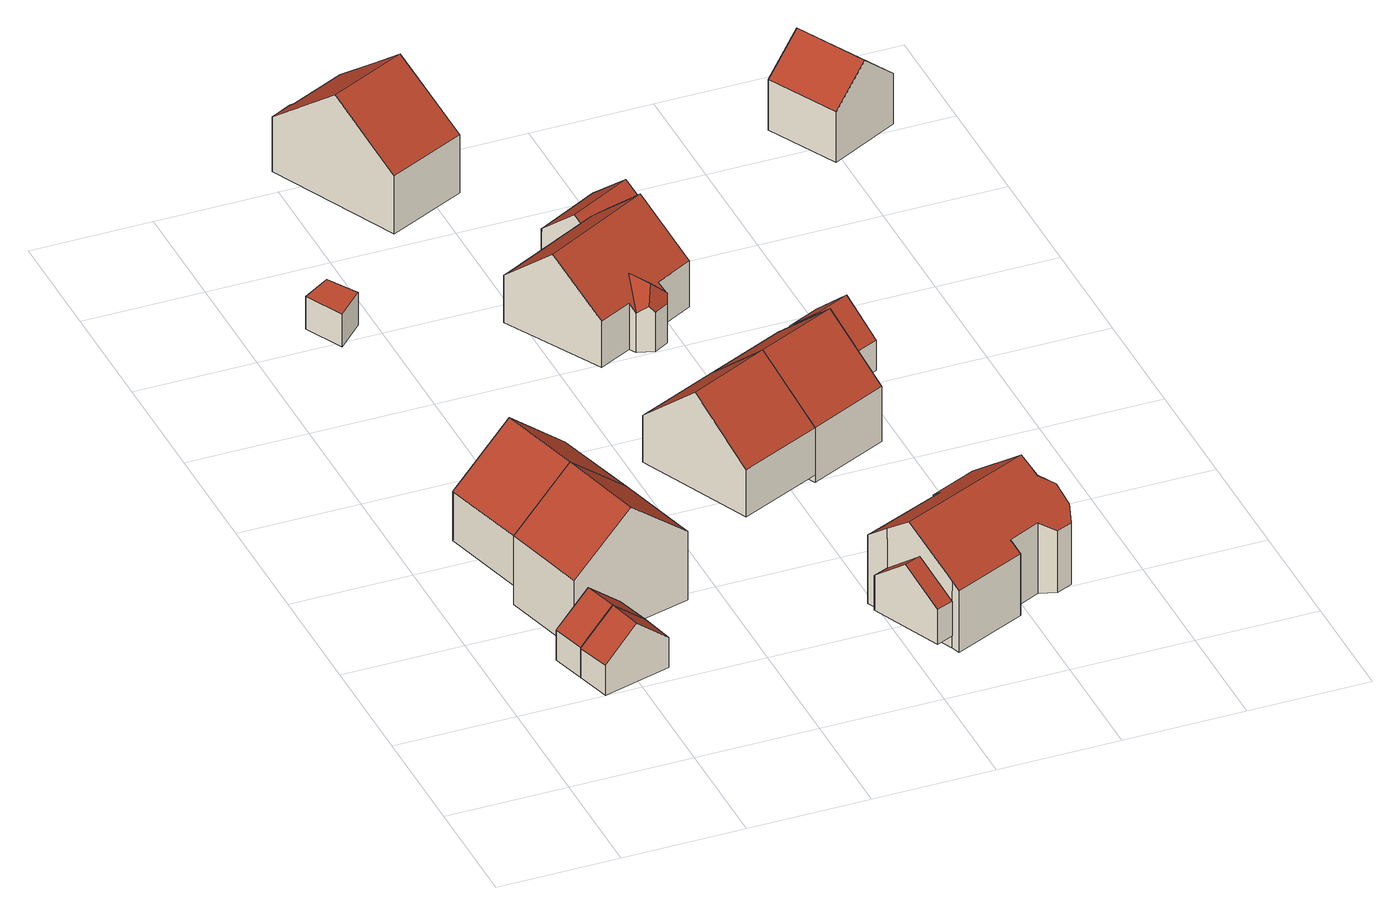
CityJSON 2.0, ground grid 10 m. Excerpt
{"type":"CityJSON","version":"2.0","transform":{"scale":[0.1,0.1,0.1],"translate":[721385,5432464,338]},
"CityObjects":{
"building1":{"type":"Building","attributes":{"Gemeindeschluessel":"09375199","HoeheDach":"349.898","HoeheGrund":"344.690","Methode":"1000","NiedrigsteTraufeDesGebaeudes":"347.349","Geometrietyp2DReferenz":"3000","measuredHeight":5.21,"function":"31001_2000","roofType":"3100"},"geometry":[{"type":"Solid","lod":"2","boundaries":[[[[0,1,2,3]],[[4,0,3,5]],[[1,6,7,2]],[[8,6,1,0,4]],[[5,3,2,7,9]],[[5,9,8,4]],[[9,7,6,8]]]],"semantics":{"surfaces":[{"type":"RoofSurface","Dachneigung":"49.635","Dachorientierung":"254.812","Flaeche":"11.756","Z_MAX":"5.208","Z_MAX_ASL":"349.898","Z_MIN":"2.659","Z_MIN_ASL":"347.349"},{"type":"WallSurface","Flaeche":"7.942","Z_MAX":"2.661","Z_MAX_ASL":"347.351","Z_MIN":"0.000","Z_MIN_ASL":"344.690"},{"type":"RoofSurface","Dachneigung":"49.639","Dachorientierung":"74.805","Flaeche":"11.777","Z_MAX":"5.208","Z_MAX_ASL":"349.898","Z_MIN":"2.660","Z_MIN_ASL":"347.350"},{"type":"WallSurface","Flaeche":"23.585","Z_MAX":"5.208","Z_MAX_ASL":"349.898","Z_MIN":"0.000","Z_MIN_ASL":"344.690"},{"type":"WallSurface","Flaeche":"23.589","Z_MAX":"5.208","Z_MAX_ASL":"349.898","Z_MIN":"0.000","Z_MIN_ASL":"344.690"},{"type":"GroundSurface","Flaeche":"17.931","Z_MAX":"0.000","Z_MAX_ASL":"344.690","Z_MIN":"0.000","Z_MIN_ASL":"344.690"},{"type":"WallSurface","Flaeche":"7.969","Z_MAX":"2.660","Z_MAX_ASL":"347.350","Z_MIN":"0.000","Z_MIN_ASL":"344.690"}],"values":[[0,1,2,3,4,5,6]]}}]},
"building2":{"type":"Building","attributes":{"Gemeindeschluessel":"09375199","HoeheDach":"349.898","HoeheGrund":"344.730","Methode":"1000","NiedrigsteTraufeDesGebaeudes":"347.383","Geometrietyp2DReferenz":"3000","measuredHeight":5.17,"function":"31001_2000","roofType":"3100"},"geometry":[{"type":"Solid","lod":"2","boundaries":[[[[10,2,11,12]],[[2,7,13,11]],[[5,10,12,14]],[[9,7,2,10,5]],[[14,12,11,13,15]],[[15,13,7,9]],[[14,15,9,5]]]],"semantics":{"surfaces":[{"type":"RoofSurface","Dachneigung":"50.023","Dachorientierung":"254.806","Flaeche":"11.695","Z_MAX":"5.168","Z_MAX_ASL":"349.898","Z_MIN":"2.653","Z_MIN_ASL":"347.383"},{"type":"RoofSurface","Dachneigung":"50.015","Dachorientierung":"74.801","Flaeche":"11.719","Z_MAX":"5.168","Z_MAX_ASL":"349.898","Z_MIN":"2.653","Z_MIN_ASL":"347.383"},{"type":"WallSurface","Flaeche":"7.925","Z_MAX":"2.655","Z_MAX_ASL":"347.385","Z_MIN":"0.000","Z_MIN_ASL":"344.730"},{"type":"WallSurface","Flaeche":"23.452","Z_MAX":"5.168","Z_MAX_ASL":"349.898","Z_MIN":"0.000","Z_MIN_ASL":"344.730"},{"type":"WallSurface","Flaeche":"23.457","Z_MAX":"5.168","Z_MAX_ASL":"349.898","Z_MIN":"0.000","Z_MIN_ASL":"344.730"},{"type":"WallSurface","Flaeche":"7.951","Z_MAX":"2.653","Z_MAX_ASL":"347.383","Z_MIN":"0.000","Z_MIN_ASL":"344.730"},{"type":"GroundSurface","Flaeche":"17.941","Z_MAX":"0.000","Z_MAX_ASL":"344.730","Z_MIN":"0.000","Z_MIN_ASL":"344.730"}],"values":[[0,1,2,3,4,5,6]]}}]},
"building3":{"type":"Building","attributes":{"Gemeindeschluessel":"09375199","HoeheDach":"354.110","HoeheGrund":"343.550","Methode":"2000","NiedrigsteTraufeDesGebaeudes":"349.701","Geometrietyp2DReferenz":"3000","measuredHeight":10.56,"function":"31001_1000","roofType":"3100"},"address":[{"Country":"Germany","Locality":"Sinzing","ThoroughfareName":"Akazienweg 11"}],"geometry":[{"type":"Solid","lod":"2","boundaries":[[[[16,17,18,19,20]],[[20,19,21,22]],[[23,24,17,16]],[[22,23,16,20]],[[18,17,24,25]],[[19,18,25,21]],[[22,21,25,24,23]]]],"semantics":{"surfaces":[{"type":"WallSurface","Flaeche":"88.076","Z_MAX":"10.560","Z_MAX_ASL":"354.110","Z_MIN":"0.000","Z_MIN_ASL":"343.550"},{"type":"WallSurface","Flaeche":"45.467","Z_MAX":"6.167","Z_MAX_ASL":"349.717","Z_MIN":"0.000","Z_MIN_ASL":"343.550"},{"type":"WallSurface","Flaeche":"45.515","Z_MAX":"6.162","Z_MAX_ASL":"349.712","Z_MIN":"0.000","Z_MIN_ASL":"343.550"},{"type":"GroundSurface","Flaeche":"77.742","Z_MAX":"0.000","Z_MAX_ASL":"343.550","Z_MIN":"0.000","Z_MIN_ASL":"343.550"},{"type":"RoofSurface","Dachneigung":"50.112","Dachorientierung":"77.093","Flaeche":"50.652","Z_MAX":"10.560","Z_MAX_ASL":"354.110","Z_MIN":"6.162","Z_MIN_ASL":"349.712"},{"type":"RoofSurface","Dachneigung":"50.111","Dachorientierung":"257.093","Flaeche":"50.668","Z_MAX":"10.560","Z_MAX_ASL":"354.110","Z_MIN":"6.151","Z_MIN_ASL":"349.701"},{"type":"WallSurface","Flaeche":"87.956","Z_MAX":"10.560","Z_MAX_ASL":"354.110","Z_MIN":"0.000","Z_MIN_ASL":"343.550"}],"values":[[0,1,2,3,4,5,6]]}}]},
"building4":{"type":"Building","attributes":{"Gemeindeschluessel":"09375199","HoeheDach":"354.110","HoeheGrund":"345.313","Methode":"2000","NiedrigsteTraufeDesGebaeudes":"349.702","Geometrietyp2DReferenz":"3000","measuredHeight":8.8,"function":"31001_1000","roofType":"3100"},"address":[{"Country":"Germany","Locality":"Sinzing","ThoroughfareName":"Akazienweg 11a"}],"geometry":[{"type":"Solid","lod":"2","boundaries":[[[[26,27,28,29]],[[28,24,25,21,29]],[[25,24,30,31]],[[21,25,31,32]],[[27,30,24,28]],[[26,32,31,30,27]],[[29,21,32,26]]]],"semantics":{"surfaces":[{"type":"GroundSurface","Flaeche":"77.704","Z_MAX":"0.000","Z_MAX_ASL":"345.313","Z_MIN":"0.000","Z_MIN_ASL":"345.313"},{"type":"WallSurface","Flaeche":"69.428","Z_MAX":"8.797","Z_MAX_ASL":"354.110","Z_MIN":"0.000","Z_MIN_ASL":"345.313"},{"type":"RoofSurface","Dachneigung":"50.116","Dachorientierung":"74.809","Flaeche":"50.627","Z_MAX":"8.797","Z_MAX_ASL":"354.110","Z_MIN":"4.389","Z_MIN_ASL":"349.702"},{"type":"RoofSurface","Dachneigung":"50.115","Dachorientierung":"254.816","Flaeche":"50.641","Z_MAX":"8.797","Z_MAX_ASL":"354.110","Z_MIN":"4.399","Z_MIN_ASL":"349.712"},{"type":"WallSurface","Flaeche":"32.421","Z_MAX":"4.404","Z_MAX_ASL":"349.717","Z_MIN":"0.000","Z_MIN_ASL":"345.313"},{"type":"WallSurface","Flaeche":"69.496","Z_MAX":"8.797","Z_MAX_ASL":"354.110","Z_MIN":"0.000","Z_MIN_ASL":"345.313"},{"type":"WallSurface","Flaeche":"32.495","Z_MAX":"4.399","Z_MAX_ASL":"349.712","Z_MIN":"0.000","Z_MIN_ASL":"345.313"}],"values":[[0,1,2,3,4,5,6]]}}]},
"building5":{"type":"Building","attributes":{"Gemeindeschluessel":"09375199","HoeheDach":"346.699","HoeheGrund":"343.780","Methode":"3100","NiedrigsteTraufeDesGebaeudes":"346.699","Geometrietyp2DReferenz":"3000","measuredHeight":2.92,"function":"31001_2000","roofType":"1000"},"geometry":[{"type":"Solid","lod":"2","boundaries":[[[[33,34,35,36]],[[35,34,37,38]],[[36,35,38,39]],[[39,38,37,40]],[[34,33,40,37]],[[33,36,39,40]]]],"semantics":{"surfaces":[{"type":"RoofSurface","Dachneigung":"90.000","Dachorientierung":"-1.000","Flaeche":"9.102","Z_MAX":"2.919","Z_MAX_ASL":"346.699","Z_MIN":"2.919","Z_MIN_ASL":"346.699"},{"type":"WallSurface","Flaeche":"8.341","Z_MAX":"2.919","Z_MAX_ASL":"346.699","Z_MIN":"0.000","Z_MIN_ASL":"343.780"},{"type":"WallSurface","Flaeche":"7.845","Z_MAX":"2.919","Z_MAX_ASL":"346.699","Z_MIN":"0.000","Z_MIN_ASL":"343.780"},{"type":"GroundSurface","Flaeche":"9.102","Z_MAX":"0.000","Z_MAX_ASL":"343.780","Z_MIN":"0.000","Z_MIN_ASL":"343.780"},{"type":"WallSurface","Flaeche":"9.199","Z_MAX":"2.919","Z_MAX_ASL":"346.699","Z_MIN":"0.000","Z_MIN_ASL":"343.780"},{"type":"WallSurface","Flaeche":"10.314","Z_MAX":"2.919","Z_MAX_ASL":"346.699","Z_MIN":"0.000","Z_MIN_ASL":"343.780"}],"values":[[0,1,2,3,4,5]]}}]},
"building6":{"type":"Building","attributes":{"Gemeindeschluessel":"09375199","HoeheDach":"348.270","HoeheGrund":"342.670","Methode":"2000","NiedrigsteTraufeDesGebaeudes":"345.730","Geometrietyp2DReferenz":"3000","measuredHeight":5.6,"function":"51009_1610","roofType":"3100"},"geometry":[{"type":"Solid","lod":"2","boundaries":[[[[41,42,43,44]],[[45,46,43,42]],[[47,48,49,50]],[[44,47,50,41]],[[49,48,46,45]],[[44,43,46,48,47]],[[50,49,45,42,41]]]],"semantics":{"surfaces":[{"type":"WallSurface","Flaeche":"4.569","Z_MAX":"3.093","Z_MAX_ASL":"345.763","Z_MIN":"0.000","Z_MIN_ASL":"342.670"},{"type":"RoofSurface","Dachneigung":"52.403","Dachorientierung":"336.131","Flaeche":"6.189","Z_MAX":"5.600","Z_MAX_ASL":"348.270","Z_MIN":"3.060","Z_MIN_ASL":"345.730"},{"type":"WallSurface","Flaeche":"4.760","Z_MAX":"3.109","Z_MAX_ASL":"345.779","Z_MIN":"0.000","Z_MIN_ASL":"342.670"},{"type":"GroundSurface","Flaeche":"9.820","Z_MAX":"0.000","Z_MAX_ASL":"342.670","Z_MIN":"0.000","Z_MIN_ASL":"342.670"},{"type":"RoofSurface","Dachneigung":"52.407","Dachorientierung":"156.126","Flaeche":"6.205","Z_MAX":"5.600","Z_MAX_ASL":"348.270","Z_MIN":"3.109","Z_MIN_ASL":"345.779"},{"type":"WallSurface","Flaeche":"28.371","Z_MAX":"5.600","Z_MAX_ASL":"348.270","Z_MIN":"0.000","Z_MIN_ASL":"342.670"},{"type":"WallSurface","Flaeche":"28.239","Z_MAX":"5.600","Z_MAX_ASL":"348.270","Z_MIN":"0.000","Z_MIN_ASL":"342.670"}],"values":[[0,1,2,3,4,5,6]]}}]},
"building7":{"type":"Building","attributes":{"Gemeindeschluessel":"09375199","HoeheDach":"351.050","HoeheGrund":"342.370","Methode":"2000","NiedrigsteTraufeDesGebaeudes":"346.590","Geometrietyp2DReferenz":"3000","measuredHeight":8.68,"function":"31001_1000","roofType":"3100"},"address":[{"Country":"Germany","Locality":"Sinzing","ThoroughfareName":"Akazienweg 9a"}],"geometry":[{"type":"Solid","lod":"2","boundaries":[[[[51,52,53,54]],[[55,51,54,56]],[[54,53,57,58,56]],[[56,58,59,55]],[[57,60,59,58]],[[53,52,60,57]],[[55,59,60,52,51]]]],"semantics":{"surfaces":[{"type":"WallSurface","Flaeche":"31.210","Z_MAX":"4.222","Z_MAX_ASL":"346.592","Z_MIN":"0.000","Z_MIN_ASL":"342.370"},{"type":"GroundSurface","Flaeche":"77.642","Z_MAX":"0.000","Z_MAX_ASL":"342.370","Z_MIN":"0.000","Z_MIN_ASL":"342.370"},{"type":"WallSurface","Flaeche":"67.771","Z_MAX":"8.680","Z_MAX_ASL":"351.050","Z_MIN":"0.000","Z_MIN_ASL":"342.370"},{"type":"WallSurface","Flaeche":"31.212","Z_MAX":"4.231","Z_MAX_ASL":"346.601","Z_MIN":"0.000","Z_MIN_ASL":"342.370"},{"type":"RoofSurface","Dachneigung":"49.699","Dachorientierung":"337.320","Flaeche":"50.874","Z_MAX":"8.680","Z_MAX_ASL":"351.050","Z_MIN":"4.220","Z_MIN_ASL":"346.590"},{"type":"RoofSurface","Dachneigung":"49.699","Dachorientierung":"157.320","Flaeche":"50.931","Z_MAX":"8.680","Z_MAX_ASL":"351.050","Z_MIN":"4.222","Z_MIN_ASL":"346.592"},{"type":"WallSurface","Flaeche":"67.827","Z_MAX":"8.680","Z_MAX_ASL":"351.050","Z_MIN":"0.000","Z_MIN_ASL":"342.370"}],"values":[[0,1,2,3,4,5,6]]}}]},
"building8":{"type":"Building","attributes":{"Gemeindeschluessel":"09375199","HoeheDach":"351.880","HoeheGrund":"342.160","Methode":"2000","NiedrigsteTraufeDesGebaeudes":"347.087","Geometrietyp2DReferenz":"3000","measuredHeight":9.72,"function":"31001_1000","roofType":"3100"},"address":[{"Country":"Germany","Locality":"Sinzing","ThoroughfareName":"Jasminweg 3"}],"geometry":[{"type":"Solid","lod":"2","boundaries":[[[[61,62,63,64,65,66,67]],[[66,68,69,67]],[[63,70,71,64]],[[70,72,73,74,75,76,71]],[[69,68,75,74]],[[73,61,67,69,74]],[[64,71,76,65]],[[61,73,72,62]],[[70,63,62,72]],[[66,65,76,75,68]]]],"semantics":{"surfaces":[{"type":"GroundSurface","Flaeche":"85.967","Z_MAX":"-0.000","Z_MAX_ASL":"342.160","Z_MIN":"-0.000","Z_MIN_ASL":"342.160"},{"type":"WallSurface","Flaeche":"37.636","Z_MAX":"5.198","Z_MAX_ASL":"347.358","Z_MIN":"-0.000","Z_MIN_ASL":"342.160"},{"type":"WallSurface","Flaeche":"26.739","Z_MAX":"5.200","Z_MAX_ASL":"347.360","Z_MIN":"-0.000","Z_MIN_ASL":"342.160"},{"type":"RoofSurface","Dachneigung":"52.607","Dachorientierung":"336.905","Flaeche":"54.444","Z_MAX":"9.720","Z_MAX_ASL":"351.880","Z_MIN":"4.927","Z_MIN_ASL":"347.087"},{"type":"RoofSurface","Dachneigung":"52.607","Dachorientierung":"156.905","Flaeche":"53.759","Z_MAX":"9.720","Z_MAX_ASL":"351.880","Z_MIN":"5.198","Z_MIN_ASL":"347.358"},{"type":"WallSurface","Flaeche":"89.992","Z_MAX":"9.720","Z_MAX_ASL":"351.880","Z_MIN":"-0.000","Z_MIN_ASL":"342.160"},{"type":"WallSurface","Flaeche":"21.172","Z_MAX":"7.706","Z_MAX_ASL":"349.866","Z_MIN":"-0.000","Z_MIN_ASL":"342.160"},{"type":"WallSurface","Flaeche":"10.049","Z_MAX":"4.936","Z_MAX_ASL":"347.096","Z_MIN":"-0.000","Z_MIN_ASL":"342.160"},{"type":"WallSurface","Flaeche":"1.812","Z_MAX":"5.200","Z_MAX_ASL":"347.360","Z_MIN":"-0.000","Z_MIN_ASL":"342.160"},{"type":"WallSurface","Flaeche":"67.084","Z_MAX":"9.720","Z_MAX_ASL":"351.880","Z_MIN":"-0.000","Z_MIN_ASL":"342.160"}],"values":[[0,1,2,3,4,5,6,7,8,9]]}}]},
"building9":{"type":"Building","attributes":{"Gemeindeschluessel":"09375199","HoeheDach":"350.944","HoeheGrund":"341.610","Methode":"1000","NiedrigsteTraufeDesGebaeudes":"347.063","Geometrietyp2DReferenz":"3000","measuredHeight":9.33,"function":"31001_1000","roofType":"3100"},"address":[{"Country":"Germany","Locality":"Sinzing","ThoroughfareName":"Akazienweg 7"}],"geometry":[{"type":"Solid","lod":"2","boundaries":[[[[77,78,79,80]],[[81,82,83,84]],[[85,86,87,88,89,79,78]],[[90,91,92,93]],[[94,95,96,83,82,92,91,97,98,99,87,86]],[[100,89,88,101]],[[102,85,78,77]],[[84,83,96,103]],[[104,98,97,105]],[[105,97,91,90]],[[103,96,95,106]],[[101,107,104,105,90,93,81,84,103,106,108,102,77,80,100]],[[106,95,94,108]],[[108,94,86,85,102]],[[93,92,82,81]],[[80,79,89,100]],[[101,88,87,99,107]],[[107,99,98,104]]]],"semantics":{"surfaces":[{"type":"WallSurface","Flaeche":"47.294","Z_MAX":"6.081","Z_MAX_ASL":"347.691","Z_MIN":"0.000","Z_MIN_ASL":"341.610"},{"type":"WallSurface","Flaeche":"19.188","Z_MAX":"6.290","Z_MAX_ASL":"347.900","Z_MIN":"0.000","Z_MIN_ASL":"341.610"},{"type":"RoofSurface","Dachneigung":"52.458","Dachorientierung":"338.481","Flaeche":"68.586","Z_MAX":"9.334","Z_MAX_ASL":"350.944","Z_MIN":"5.471","Z_MIN_ASL":"347.081"},{"type":"WallSurface","Flaeche":"7.732","Z_MAX":"5.525","Z_MAX_ASL":"347.135","Z_MIN":"0.000","Z_MIN_ASL":"341.610"},{"type":"RoofSurface","Dachneigung":"52.458","Dachorientierung":"158.481","Flaeche":"74.266","Z_MAX":"9.334","Z_MAX_ASL":"350.944","Z_MIN":"5.453","Z_MIN_ASL":"347.063"},{"type":"WallSurface","Flaeche":"23.346","Z_MAX":"5.495","Z_MAX_ASL":"347.105","Z_MIN":"0.000","Z_MIN_ASL":"341.610"},{"type":"WallSurface","Flaeche":"13.864","Z_MAX":"7.616","Z_MAX_ASL":"349.226","Z_MIN":"0.000","Z_MIN_ASL":"341.610"},{"type":"WallSurface","Flaeche":"5.899","Z_MAX":"6.258","Z_MAX_ASL":"347.868","Z_MIN":"0.000","Z_MIN_ASL":"341.610"},{"type":"WallSurface","Flaeche":"9.528","Z_MAX":"7.376","Z_MAX_ASL":"348.986","Z_MIN":"0.000","Z_MIN_ASL":"341.610"},{"type":"WallSurface","Flaeche":"8.304","Z_MAX":"6.305","Z_MAX_ASL":"347.915","Z_MIN":"0.000","Z_MIN_ASL":"341.610"},{"type":"WallSurface","Flaeche":"35.780","Z_MAX":"5.486","Z_MAX_ASL":"347.096","Z_MIN":"0.000","Z_MIN_ASL":"341.610"},{"type":"GroundSurface","Flaeche":"113.268","Z_MAX":"0.000","Z_MAX_ASL":"341.610","Z_MIN":"0.000","Z_MIN_ASL":"341.610"},{"type":"WallSurface","Flaeche":"4.329","Z_MAX":"6.032","Z_MAX_ASL":"347.642","Z_MIN":"0.000","Z_MIN_ASL":"341.610"},{"type":"WallSurface","Flaeche":"51.946","Z_MAX":"9.334","Z_MAX_ASL":"350.944","Z_MIN":"0.000","Z_MIN_ASL":"341.610"},{"type":"WallSurface","Flaeche":"8.412","Z_MAX":"6.290","Z_MAX_ASL":"347.900","Z_MIN":"0.000","Z_MIN_ASL":"341.610"},{"type":"WallSurface","Flaeche":"4.417","Z_MAX":"6.081","Z_MAX_ASL":"347.691","Z_MIN":"0.000","Z_MIN_ASL":"341.610"},{"type":"WallSurface","Flaeche":"50.744","Z_MAX":"9.334","Z_MAX_ASL":"350.944","Z_MIN":"0.000","Z_MIN_ASL":"341.610"},{"type":"WallSurface","Flaeche":"10.983","Z_MAX":"8.142","Z_MAX_ASL":"349.752","Z_MIN":"0.000","Z_MIN_ASL":"341.610"}],"values":[[0,1,2,3,4,5,6,7,8,9,10,11,12,13,14,15,16,17]]}}]},
"building10":{"type":"Building","attributes":{"Gemeindeschluessel":"09375199","HoeheDach":"350.170","HoeheGrund":"342.073","Methode":"2000","NiedrigsteTraufeDesGebaeudes":"345.571","Geometrietyp2DReferenz":"3000","measuredHeight":8.1,"function":"31001_1000","roofType":"3100"},"address":[{"Country":"Germany","Locality":"Sinzing","ThoroughfareName":"Akazienweg 13"}],"geometry":[{"type":"Solid","lod":"2","boundaries":[[[[109,110,111,112]],[[113,114,115,116]],[[117,113,116,118,119]],[[111,110,120,121,122]],[[115,123,124,125,126,127,128,118,116]],[[129,112,111,122,123]],[[117,119,130,131]],[[132,133,134,135]],[[136,137,127,126]],[[109,138,139,120,110]],[[121,120,139,125,124]],[[138,136,126,125,139]],[[122,121,124,123]],[[114,129,123,115]],[[136,138,109,112,129,114,113,117,131,132,135,137]],[[128,134,133,130,119,118]],[[137,135,134,128,127]],[[131,130,133,132]]]],"semantics":{"surfaces":[{"type":"WallSurface","Flaeche":"5.111","Z_MAX":"3.538","Z_MAX_ASL":"345.611","Z_MIN":"0.000","Z_MIN_ASL":"342.073"},{"type":"WallSurface","Flaeche":"12.777","Z_MAX":"4.099","Z_MAX_ASL":"346.172","Z_MIN":"0.000","Z_MIN_ASL":"342.073"},{"type":"WallSurface","Flaeche":"56.699","Z_MAX":"8.097","Z_MAX_ASL":"350.170","Z_MIN":"0.000","Z_MIN_ASL":"342.073"},{"type":"RoofSurface","Dachneigung":"29.861","Dachorientierung":"152.025","Flaeche":"2.749","Z_MAX":"5.287","Z_MAX_ASL":"347.360","Z_MIN":"3.516","Z_MIN_ASL":"345.589"},{"type":"RoofSurface","Dachneigung":"49.623","Dachorientierung":"152.026","Flaeche":"61.427","Z_MAX":"8.097","Z_MAX_ASL":"350.170","Z_MIN":"3.498","Z_MIN_ASL":"345.571"},{"type":"WallSurface","Flaeche":"5.449","Z_MAX":"4.152","Z_MAX_ASL":"346.225","Z_MIN":"0.000","Z_MIN_ASL":"342.073"},{"type":"WallSurface","Flaeche":"41.853","Z_MAX":"4.228","Z_MAX_ASL":"346.301","Z_MIN":"0.000","Z_MIN_ASL":"342.073"},{"type":"WallSurface","Flaeche":"7.760","Z_MAX":"5.575","Z_MAX_ASL":"347.648","Z_MIN":"0.000","Z_MIN_ASL":"342.073"},{"type":"WallSurface","Flaeche":"15.109","Z_MAX":"4.145","Z_MAX_ASL":"346.218","Z_MIN":"0.000","Z_MIN_ASL":"342.073"},{"type":"WallSurface","Flaeche":"5.526","Z_MAX":"4.176","Z_MAX_ASL":"346.249","Z_MIN":"0.000","Z_MIN_ASL":"342.073"},{"type":"RoofSurface","Dachneigung":"44.212","Dachorientierung":"61.831","Flaeche":"3.508","Z_MAX":"5.287","Z_MAX_ASL":"347.360","Z_MIN":"3.503","Z_MIN_ASL":"345.576"},{"type":"WallSurface","Flaeche":"2.883","Z_MAX":"4.114","Z_MAX_ASL":"346.187","Z_MIN":"0.000","Z_MIN_ASL":"342.073"},{"type":"RoofSurface","Dachneigung":"44.212","Dachorientierung":"241.826","Flaeche":"3.530","Z_MAX":"5.287","Z_MAX_ASL":"347.360","Z_MIN":"3.498","Z_MIN_ASL":"345.571"},{"type":"WallSurface","Flaeche":"2.756","Z_MAX":"4.085","Z_MAX_ASL":"346.158","Z_MIN":"0.000","Z_MIN_ASL":"342.073"},{"type":"GroundSurface","Flaeche":"99.588","Z_MAX":"0.000","Z_MAX_ASL":"342.073","Z_MIN":"0.000","Z_MIN_ASL":"342.073"},{"type":"RoofSurface","Dachneigung":"49.617","Dachorientierung":"332.025","Flaeche":"61.064","Z_MAX":"8.097","Z_MAX_ASL":"350.170","Z_MIN":"4.225","Z_MIN_ASL":"346.298"},{"type":"WallSurface","Flaeche":"48.717","Z_MAX":"8.097","Z_MAX_ASL":"350.170","Z_MIN":"0.000","Z_MIN_ASL":"342.073"},{"type":"WallSurface","Flaeche":"1.302","Z_MAX":"4.228","Z_MAX_ASL":"346.301","Z_MIN":"0.000","Z_MIN_ASL":"342.073"}],"values":[[0,1,2,3,4,5,6,7,8,9,10,11,12,13,14,15,16,17]]}}]},
"building11":{"type":"Building","attributes":{"Gemeindeschluessel":"09375199","HoeheDach":"351.050","HoeheGrund":"341.694","Methode":"2000","NiedrigsteTraufeDesGebaeudes":"346.591","Geometrietyp2DReferenz":"3000","measuredHeight":9.36,"function":"31001_1000","roofType":"3100"},"address":[{"Country":"Germany","Locality":"Sinzing","ThoroughfareName":"Akazienweg 9"}],"geometry":[{"type":"Solid","lod":"2","boundaries":[[[[140,52,60,59,141]],[[142,143,52,140]],[[144,142,140,141]],[[144,145,146,143,142]],[[60,146,145,59]],[[52,143,146,60]],[[141,59,145,144]]]],"semantics":{"surfaces":[{"type":"WallSurface","Flaeche":"74.961","Z_MAX":"9.356","Z_MAX_ASL":"351.050","Z_MIN":"0.000","Z_MIN_ASL":"341.694"},{"type":"WallSurface","Flaeche":"36.145","Z_MAX":"4.904","Z_MAX_ASL":"346.598","Z_MIN":"0.000","Z_MIN_ASL":"341.694"},{"type":"GroundSurface","Flaeche":"77.652","Z_MAX":"0.000","Z_MAX_ASL":"341.694","Z_MIN":"0.000","Z_MIN_ASL":"341.694"},{"type":"WallSurface","Flaeche":"74.923","Z_MAX":"9.356","Z_MAX_ASL":"351.050","Z_MIN":"0.000","Z_MIN_ASL":"341.694"},{"type":"RoofSurface","Dachneigung":"49.708","Dachorientierung":"335.231","Flaeche":"50.943","Z_MAX":"9.356","Z_MAX_ASL":"351.050","Z_MIN":"4.898","Z_MIN_ASL":"346.592"},{"type":"RoofSurface","Dachneigung":"49.713","Dachorientierung":"155.233","Flaeche":"50.852","Z_MAX":"9.356","Z_MAX_ASL":"351.050","Z_MIN":"4.897","Z_MIN_ASL":"346.591"},{"type":"WallSurface","Flaeche":"36.222","Z_MAX":"4.898","Z_MAX_ASL":"346.592","Z_MIN":"0.000","Z_MIN_ASL":"341.694"}],"values":[[0,1,2,3,4,5,6]]}}]},
"building12":{"type":"Building","attributes":{"Gemeindeschluessel":"09375199","HoeheDach":"345.810","HoeheGrund":"340.670","Methode":"2000","NiedrigsteTraufeDesGebaeudes":"343.235","Geometrietyp2DReferenz":"3000","measuredHeight":5.14,"function":"31001_2000","roofType":"3100"},"geometry":[{"type":"Solid","lod":"2","boundaries":[[[[147,148,149,150]],[[151,152,153,154]],[[150,149,155,156,157]],[[150,157,151,154,158,147]],[[158,159,160,148,147]],[[159,153,152,156,155,160]],[[160,155,149,148]],[[154,153,159,158]],[[157,156,152,151]]]],"semantics":{"surfaces":[{"type":"WallSurface","Flaeche":"15.513","Z_MAX":"2.571","Z_MAX_ASL":"343.241","Z_MIN":"0.000","Z_MIN_ASL":"340.670"},{"type":"WallSurface","Flaeche":"5.103","Z_MAX":"3.873","Z_MAX_ASL":"344.543","Z_MIN":"0.000","Z_MIN_ASL":"340.670"},{"type":"WallSurface","Flaeche":"24.157","Z_MAX":"5.140","Z_MAX_ASL":"345.810","Z_MIN":"0.000","Z_MIN_ASL":"340.670"},{"type":"GroundSurface","Flaeche":"37.284","Z_MAX":"0.000","Z_MAX_ASL":"340.670","Z_MIN":"0.000","Z_MIN_ASL":"340.670"},{"type":"WallSurface","Flaeche":"19.010","Z_MAX":"5.140","Z_MAX_ASL":"345.810","Z_MIN":"0.000","Z_MIN_ASL":"340.670"},{"type":"RoofSurface","Dachneigung":"50.616","Dachorientierung":"152.101","Flaeche":"23.799","Z_MAX":"5.140","Z_MAX_ASL":"345.810","Z_MIN":"2.565","Z_MIN_ASL":"343.235"},{"type":"RoofSurface","Dachneigung":"50.628","Dachorientierung":"332.095","Flaeche":"24.437","Z_MAX":"5.140","Z_MAX_ASL":"345.810","Z_MIN":"2.571","Z_MIN_ASL":"343.241"},{"type":"WallSurface","Flaeche":"1.194","Z_MAX":"3.876","Z_MAX_ASL":"344.546","Z_MIN":"0.000","Z_MIN_ASL":"340.670"},{"type":"WallSurface","Flaeche":"14.666","Z_MAX":"2.573","Z_MAX_ASL":"343.243","Z_MIN":"0.000","Z_MIN_ASL":"340.670"}],"values":[[0,1,2,3,4,5,6,7,8]]}}]},
"building13":{"type":"Building","attributes":{"Gemeindeschluessel":"09375199","HoeheDach":"346.123","HoeheGrund":"341.020","Methode":"1000","NiedrigsteTraufeDesGebaeudes":"343.420","Geometrietyp2DReferenz":"3000","measuredHeight":5.1,"function":"31001_2000","roofType":"3100"},"geometry":[{"type":"Solid","lod":"2","boundaries":[[[[161,162,163,164]],[[165,162,161,166]],[[167,168,163,162,165]],[[169,170,168,167]],[[167,165,166,169]],[[166,161,164,170,169]],[[164,163,168,170]]]],"semantics":{"surfaces":[{"type":"RoofSurface","Dachneigung":"47.982","Dachorientierung":"155.123","Flaeche":"12.076","Z_MAX":"5.103","Z_MAX_ASL":"346.123","Z_MIN":"2.400","Z_MIN_ASL":"343.420"},{"type":"WallSurface","Flaeche":"7.177","Z_MAX":"2.400","Z_MAX_ASL":"343.420","Z_MIN":"0.000","Z_MIN_ASL":"341.020"},{"type":"WallSurface","Flaeche":"22.509","Z_MAX":"5.103","Z_MAX_ASL":"346.123","Z_MIN":"0.000","Z_MIN_ASL":"341.020"},{"type":"GroundSurface","Flaeche":"17.943","Z_MAX":"0.000","Z_MAX_ASL":"341.020","Z_MIN":"0.000","Z_MIN_ASL":"341.020"},{"type":"RoofSurface","Dachneigung":"47.980","Dachorientierung":"335.123","Flaeche":"12.076","Z_MAX":"5.103","Z_MAX_ASL":"346.123","Z_MIN":"2.400","Z_MIN_ASL":"343.420"}],"values":[[0,1,2,1,3,2,4]]}}]},
"building14":{"type":"Building","attributes":{"Gemeindeschluessel":"09375199","HoeheDach":"346.113","HoeheGrund":"340.760","Methode":"1000","NiedrigsteTraufeDesGebaeudes":"343.458","Geometrietyp2DReferenz":"3000","measuredHeight":5.35,"function":"31001_2000","roofType":"3100"},"geometry":[{"type":"Solid","lod":"2","boundaries":[[[[171,172,173,174]],[[175,176,163,172,171]],[[174,177,175,171]],[[174,173,178,179,177]],[[163,178,173,172]],[[176,179,178,163]],[[177,179,176,175]]]],"semantics":{"surfaces":[{"type":"WallSurface","Flaeche":"8.064","Z_MAX":"2.699","Z_MAX_ASL":"343.459","Z_MIN":"0.000","Z_MIN_ASL":"340.760"},{"type":"WallSurface","Flaeche":"24.154","Z_MAX":"5.353","Z_MAX_ASL":"346.113","Z_MIN":"0.000","Z_MIN_ASL":"340.760"},{"type":"GroundSurface","Flaeche":"17.888","Z_MAX":"0.000","Z_MAX_ASL":"340.760","Z_MIN":"0.000","Z_MIN_ASL":"340.760"},{"type":"WallSurface","Flaeche":"24.119","Z_MAX":"5.353","Z_MAX_ASL":"346.113","Z_MIN":"0.000","Z_MIN_ASL":"340.760"},{"type":"RoofSurface","Dachneigung":"48.500","Dachorientierung":"335.302","Flaeche":"11.958","Z_MAX":"5.353","Z_MAX_ASL":"346.113","Z_MIN":"2.699","Z_MIN_ASL":"343.459"},{"type":"RoofSurface","Dachneigung":"48.491","Dachorientierung":"155.299","Flaeche":"11.924","Z_MAX":"5.353","Z_MAX_ASL":"346.113","Z_MIN":"2.698","Z_MIN_ASL":"343.458"},{"type":"WallSurface","Flaeche":"8.060","Z_MAX":"2.709","Z_MAX_ASL":"343.469","Z_MIN":"0.000","Z_MIN_ASL":"340.760"}],"values":[[0,1,2,3,4,5,6]]}}]},
"building15":{"type":"Building","attributes":{"Gemeindeschluessel":"09375199","HoeheDach":"345.506","HoeheGrund":"338.120","Methode":"1000","NiedrigsteTraufeDesGebaeudes":"342.626","Geometrietyp2DReferenz":"3000","measuredHeight":7.39,"function":"31001_2000","roofType":"3100"},"geometry":[{"type":"Solid","lod":"2","boundaries":[[[[180,181,182,183]],[[181,184,185,182]],[[186,187,184,181,180]],[[183,182,185,188,189]],[[189,188,187,186]],[[184,187,188,185]],[[183,189,186,180]]]],"semantics":{"surfaces":[{"type":"WallSurface","Flaeche":"29.286","Z_MAX":"4.506","Z_MAX_ASL":"342.626","Z_MIN":"0.000","Z_MIN_ASL":"338.120"},{"type":"RoofSurface","Dachneigung":"48.591","Dachorientierung":"242.312","Flaeche":"28.324","Z_MAX":"7.386","Z_MAX_ASL":"345.506","Z_MIN":"4.506","Z_MIN_ASL":"342.626"},{"type":"WallSurface","Flaeche":"38.844","Z_MAX":"7.386","Z_MAX_ASL":"345.506","Z_MIN":"0.000","Z_MIN_ASL":"338.120"},{"type":"WallSurface","Flaeche":"38.838","Z_MAX":"7.386","Z_MAX_ASL":"345.506","Z_MIN":"0.000","Z_MIN_ASL":"338.120"},{"type":"WallSurface","Flaeche":"29.385","Z_MAX":"4.506","Z_MAX_ASL":"342.626","Z_MIN":"0.000","Z_MIN_ASL":"338.120"},{"type":"RoofSurface","Dachneigung":"48.598","Dachorientierung":"62.308","Flaeche":"28.375","Z_MAX":"7.386","Z_MAX_ASL":"345.506","Z_MIN":"4.506","Z_MIN_ASL":"342.626"},{"type":"GroundSurface","Flaeche":"42.526","Z_MAX":"0.000","Z_MAX_ASL":"338.120","Z_MIN":"0.000","Z_MIN_ASL":"338.120"}],"values":[[0,1,2,3,4,5,6]]}}]}
},
"vertices":[
[34,11,94],[62,19,119],[55,48,119],[26,40,93],[34,11,67],[26,40,67],[91,27,94],[84,55,94],[91,27,67],[84,55,67],
[26,40,94],[47,76,119],[18,68,94],[76,84,94],[18,68,67],[76,84,67],
[144,118,56],[144,118,117],[93,104,161],[42,91,117],[42,91,56],[23,162,117],[23,162,56],[125,190,56],[125,190,117],[74,176,161],
[4,233,73],[105,261,73],[125,190,73],[23,162,73],[105,261,117],[55,247,161],[4,233,117],
[34,518,87],[56,540,87],[41,565,87],[18,550,87],[56,540,58],[41,565,58],[18,550,58],[34,518,58],
[271,65,47],[271,65,78],[284,72,77],[284,72,47],[284,36,103],[298,42,103],[311,12,47],[311,12,78],[297,6,78],[297,6,47],
[300,249,44],[300,249,86],[232,218,86],[232,218,44],[256,344,44],[189,313,44],[211,265,131],[189,313,86],[256,344,86],[278,297,131],
[83,771,42],[101,780,42],[103,777,42],[149,799,42],[163,769,42],[200,692,42],[135,661,42],[200,692,94],[135,661,94],[103,777,94],[149,799,94],[101,780,91],[83,771,91],[110,715,139],[175,746,139],[163,769,119],
[276,90,36],[276,90,97],[347,121,97],[347,121,36],[397,54,36],[397,54,99],[370,41,99],[370,41,36],[284,72,112],[293,51,129],[403,100,129],[383,146,91],[344,128,91],[424,55,36],[424,55,91],[411,49,91],[411,49,36],[311,12,96],[314,5,91],[374,32,91],[428,68,99],[423,81,110],[410,86,118],[344,128,36],[383,146,36],[284,72,36],[374,32,36],[423,81,36],[428,68,36],[314,5,36],[410,86,36],[311,12,36],
[267,454,41],[267,454,76],[255,447,76],[255,447,41],[210,443,41],[238,457,41],[238,457,82],[210,443,82],[166,525,41],[188,484,122],[166,525,83],[269,459,82],[256,459,94],[250,448,82],[241,451,76],[246,478,94],[272,468,76],[268,474,82],[300,491,82],[278,532,122],[241,451,41],[254,571,83],[254,571,41],[257,572,41],[257,572,83],[264,559,96],[264,559,41],[268,474,41],[300,491,41],[272,467,41],[272,467,76],
[300,249,37],[256,344,37],[366,280,37],[366,280,86],[323,375,37],[323,375,86],[345,328,131],
[232,612,27],[232,612,52],[285,641,52],[285,641,27],[264,559,27],[264,559,52],[257,572,65],[257,572,27],[300,613,78],[315,585,52],[315,585,27],[254,571,27],[254,571,65],[247,585,78],
[349,354,54],[376,367,54],[364,394,81],[336,382,81],[376,367,30],[349,354,30],[351,421,30],[351,421,54],[324,409,30],[324,409,54],
[351,421,28],[351,421,55],[378,434,55],[378,434,28],[376,367,28],[376,367,55],[403,379,28],[391,407,81],[403,379,55],
[495,678,1],[495,678,46],[465,736,46],[465,736,1],[524,693,75],[494,751,75],[553,708,1],[553,708,46],[523,766,46],[523,766,1]
]}
